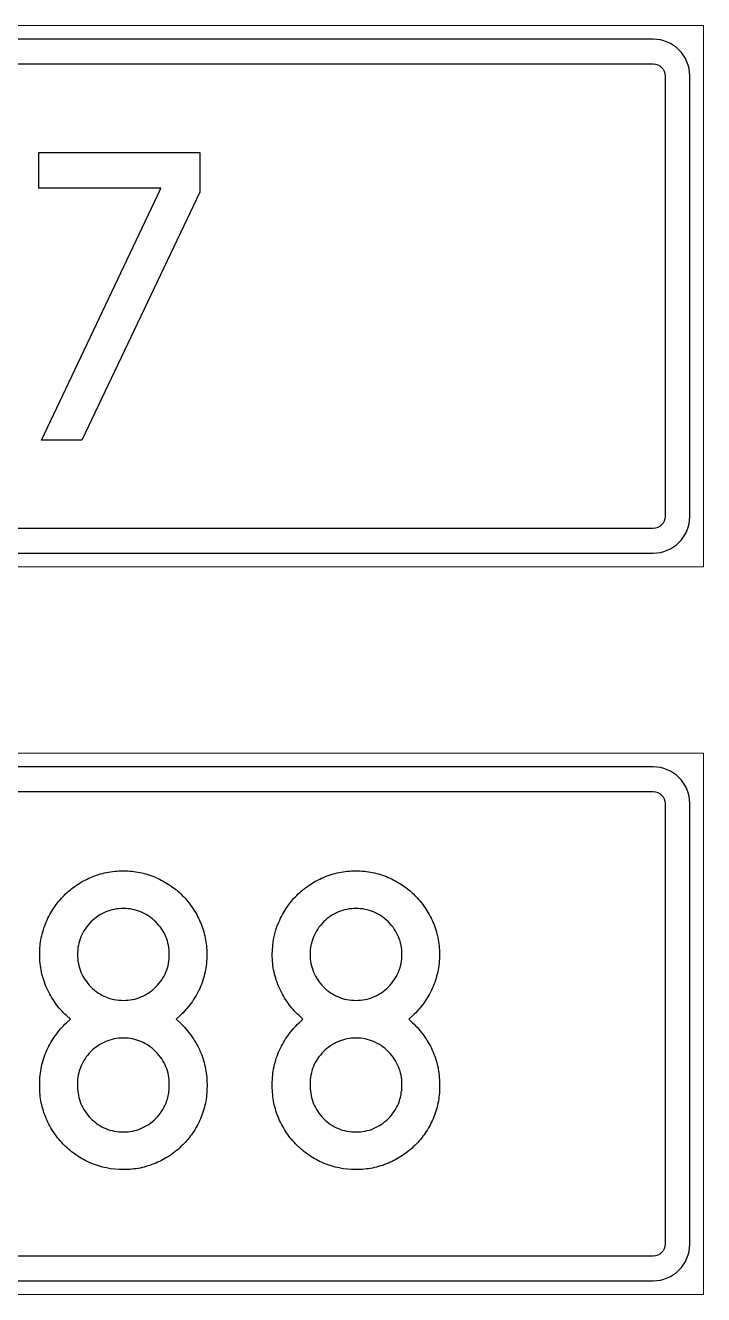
# Model space of a CAD drawing. Header units: millimetres. Extents: x 211.8 to 276.8, y 628.3 to 660.5.
# Drawn here: x 259.55 to 276.76, y 628.32 to 660.55 of the extents above; entities that cross this region are included whole.
import ezdxf

# ---------------------------------------------------------------- set-up
doc = ezdxf.new("R2010")
doc.units = ezdxf.units.MM
doc.header["$MEASUREMENT"] = 0
doc.layers.add('Layer 1', color=7, linetype='Continuous')

msp = doc.modelspace()

# ---------------------------------------------------------------- linework, layer by layer
at = {"layer": 'Layer 1', "lineweight": 9}
for points in [[(211.7613, 660.547), (211.7613, 660.547), (276.7613, 660.547), (276.7613, 660.547), (276.7613, 660.547), (276.7613, 660.547), (276.7613, 646.797), (276.7613, 646.797), (276.7613, 646.797), (276.7613, 646.797), (211.7613, 646.797), (211.7613, 646.797), (211.7613, 646.797), (211.7613, 646.797), (211.7613, 660.547), (211.7613, 660.547)], [(211.7613, 642.0737), (211.7613, 642.0737), (276.7613, 642.0737), (276.7613, 642.0737), (276.7613, 642.0737), (276.7613, 642.0737), (276.7613, 628.3237), (276.7613, 628.3237), (276.7613, 628.3237), (276.7613, 628.3237), (211.7613, 628.3237), (211.7613, 628.3237), (211.7613, 628.3237), (211.7613, 628.3237), (211.7613, 642.0737), (211.7613, 642.0737)]]:
    msp.add_open_spline(points, degree=3, knots=[0, 0, 0, 0, 0.25, 0.25, 0.25, 0.25, 0.5, 0.5, 0.5, 0.5, 0.75, 0.75, 0.75, 0.75, 1, 1, 1, 1], dxfattribs=at)
at = {"layer": 'Layer 1'}
for points, knots in [([(213.0454, 660.1966), (213.0454, 660.1966), (275.4772, 660.1966), (275.4772, 660.1966), (275.4772, 660.1966), (275.7343, 660.1966), (275.9678, 660.0916), (276.1368, 659.9226), (276.1368, 659.9226), (276.3059, 659.7535), (276.4109, 659.52), (276.4109, 659.2629), (276.4109, 659.2629), (276.4109, 659.2629), (276.4109, 648.0811), (276.4109, 648.0811), (276.4109, 648.0811), (276.4109, 647.824), (276.3059, 647.5905), (276.1368, 647.4214), (276.1368, 647.4214), (275.9678, 647.2524), (275.7343, 647.1474), (275.4772, 647.1474), (275.4772, 647.1474), (275.4772, 647.1474), (213.0454, 647.1474), (213.0454, 647.1474), (213.0454, 647.1474), (212.7884, 647.1474), (212.5548, 647.2524), (212.3858, 647.4214), (212.3858, 647.4214), (212.2167, 647.5905), (212.1117, 647.824), (212.1117, 648.0811), (212.1117, 648.0811), (212.1117, 648.0811), (212.1117, 659.2629), (212.1117, 659.2629), (212.1117, 659.2629), (212.1117, 659.52), (212.2167, 659.7535), (212.3858, 659.9226), (212.3858, 659.9226), (212.5548, 660.0916), (212.7884, 660.1966), (213.0454, 660.1966)], [0, 0, 0, 0, 0.0833333, 0.0833333, 0.0833333, 0.0833333, 0.1666667, 0.1666667, 0.1666667, 0.1666667, 0.25, 0.25, 0.25, 0.25, 0.3333333, 0.3333333, 0.3333333, 0.3333333, 0.4166667, 0.4166667, 0.4166667, 0.4166667, 0.5, 0.5, 0.5, 0.5, 0.5833333, 0.5833333, 0.5833333, 0.5833333, 0.6666667, 0.6666667, 0.6666667, 0.6666667, 0.75, 0.75, 0.75, 0.75, 0.8333333, 0.8333333, 0.8333333, 0.8333333, 0.9166667, 0.9166667, 0.9166667, 0.9166667, 1, 1, 1, 1]), ([(275.4772, 659.5716), (275.4772, 659.5716), (213.0454, 659.5716), (213.0454, 659.5716), (213.0454, 659.5716), (212.9609, 659.5716), (212.8838, 659.5367), (212.8276, 659.4806), (212.8276, 659.4806), (212.7716, 659.4246), (212.7367, 659.3474), (212.7367, 659.2629), (212.7367, 659.2629), (212.7367, 659.2629), (212.7367, 648.0811), (212.7367, 648.0811), (212.7367, 648.0811), (212.7367, 647.9966), (212.7716, 647.9194), (212.8276, 647.8633), (212.8276, 647.8633), (212.8838, 647.8072), (212.9609, 647.7724), (213.0454, 647.7724), (213.0454, 647.7724), (213.0454, 647.7724), (275.4772, 647.7724), (275.4772, 647.7724), (275.4772, 647.7724), (275.5617, 647.7724), (275.6388, 647.8072), (275.695, 647.8633), (275.695, 647.8633), (275.751, 647.9194), (275.7859, 647.9966), (275.7859, 648.0811), (275.7859, 648.0811), (275.7859, 648.0811), (275.7859, 659.2629), (275.7859, 659.2629), (275.7859, 659.2629), (275.7859, 659.3474), (275.751, 659.4246), (275.695, 659.4806), (275.695, 659.4806), (275.6388, 659.5367), (275.5617, 659.5716), (275.4772, 659.5716)], [0, 0, 0, 0, 0.0833333, 0.0833333, 0.0833333, 0.0833333, 0.1666667, 0.1666667, 0.1666667, 0.1666667, 0.25, 0.25, 0.25, 0.25, 0.3333333, 0.3333333, 0.3333333, 0.3333333, 0.4166667, 0.4166667, 0.4166667, 0.4166667, 0.5, 0.5, 0.5, 0.5, 0.5833333, 0.5833333, 0.5833333, 0.5833333, 0.6666667, 0.6666667, 0.6666667, 0.6666667, 0.75, 0.75, 0.75, 0.75, 0.8333333, 0.8333333, 0.8333333, 0.8333333, 0.9166667, 0.9166667, 0.9166667, 0.9166667, 1, 1, 1, 1]), ([(262.9005, 656.2323), (262.9005, 656.2323), (259.9607, 650.0204), (259.9607, 650.0204), (259.9607, 650.0204), (259.9607, 650.0204), (260.9792, 650.0204), (260.9792, 650.0204), (260.9792, 650.0204), (260.9792, 650.0204), (263.9728, 656.3131), (263.9728, 656.3131), (263.9728, 656.3131), (263.9728, 656.3131), (263.9728, 657.3236), (263.9728, 657.3236), (263.9728, 657.3236), (263.9728, 657.3236), (259.8886, 657.3236), (259.8886, 657.3236), (259.8886, 657.3236), (259.8886, 657.3236), (259.8886, 656.4105), (259.8886, 656.4105), (259.8886, 656.4105), (259.8886, 656.4105), (262.7877, 656.4105), (262.7877, 656.4105), (262.7877, 656.4105), (262.7877, 656.4105), (262.9848, 656.4104), (262.9848, 656.4104), (262.9848, 656.4104), (262.9848, 656.4104), (262.9005, 656.2323), (262.9005, 656.2323)], [0, 0, 0, 0, 0.1111111, 0.1111111, 0.1111111, 0.1111111, 0.2222222, 0.2222222, 0.2222222, 0.2222222, 0.3333333, 0.3333333, 0.3333333, 0.3333333, 0.4444444, 0.4444444, 0.4444444, 0.4444444, 0.5555556, 0.5555556, 0.5555556, 0.5555556, 0.6666667, 0.6666667, 0.6666667, 0.6666667, 0.7777778, 0.7777778, 0.7777778, 0.7777778, 0.8888889, 0.8888889, 0.8888889, 0.8888889, 1, 1, 1, 1]), ([(213.0454, 641.7233), (213.0454, 641.7233), (275.4772, 641.7233), (275.4772, 641.7233), (275.4772, 641.7233), (275.7343, 641.7233), (275.9678, 641.6183), (276.1368, 641.4492), (276.1368, 641.4492), (276.3059, 641.2802), (276.4109, 641.0467), (276.4109, 640.7896), (276.4109, 640.7896), (276.4109, 640.7896), (276.4109, 629.6078), (276.4109, 629.6078), (276.4109, 629.6078), (276.4109, 629.3507), (276.3059, 629.1172), (276.1368, 628.9481), (276.1368, 628.9481), (275.9678, 628.7791), (275.7343, 628.6741), (275.4772, 628.6741), (275.4772, 628.6741), (275.4772, 628.6741), (213.0454, 628.6741), (213.0454, 628.6741), (213.0454, 628.6741), (212.7884, 628.6741), (212.5548, 628.7791), (212.3858, 628.9481), (212.3858, 628.9481), (212.2167, 629.1172), (212.1117, 629.3507), (212.1117, 629.6078), (212.1117, 629.6078), (212.1117, 629.6078), (212.1117, 640.7896), (212.1117, 640.7896), (212.1117, 640.7896), (212.1117, 641.0467), (212.2167, 641.2802), (212.3858, 641.4492), (212.3858, 641.4492), (212.5548, 641.6183), (212.7884, 641.7233), (213.0454, 641.7233)], [0, 0, 0, 0, 0.0833333, 0.0833333, 0.0833333, 0.0833333, 0.1666667, 0.1666667, 0.1666667, 0.1666667, 0.25, 0.25, 0.25, 0.25, 0.3333333, 0.3333333, 0.3333333, 0.3333333, 0.4166667, 0.4166667, 0.4166667, 0.4166667, 0.5, 0.5, 0.5, 0.5, 0.5833333, 0.5833333, 0.5833333, 0.5833333, 0.6666667, 0.6666667, 0.6666667, 0.6666667, 0.75, 0.75, 0.75, 0.75, 0.8333333, 0.8333333, 0.8333333, 0.8333333, 0.9166667, 0.9166667, 0.9166667, 0.9166667, 1, 1, 1, 1]), ([(275.4772, 641.0983), (275.4772, 641.0983), (213.0454, 641.0983), (213.0454, 641.0983), (213.0454, 641.0983), (212.9609, 641.0983), (212.8838, 641.0634), (212.8276, 641.0074), (212.8276, 641.0074), (212.7716, 640.9512), (212.7367, 640.8741), (212.7367, 640.7896), (212.7367, 640.7896), (212.7367, 640.7896), (212.7367, 629.6078), (212.7367, 629.6078), (212.7367, 629.6078), (212.7367, 629.5232), (212.7716, 629.4461), (212.8276, 629.39), (212.8276, 629.39), (212.8838, 629.334), (212.9609, 629.2991), (213.0454, 629.2991), (213.0454, 629.2991), (213.0454, 629.2991), (275.4772, 629.2991), (275.4772, 629.2991), (275.4772, 629.2991), (275.5617, 629.2991), (275.6388, 629.334), (275.695, 629.39), (275.695, 629.39), (275.751, 629.4461), (275.7859, 629.5232), (275.7859, 629.6078), (275.7859, 629.6078), (275.7859, 629.6078), (275.7859, 640.7896), (275.7859, 640.7896), (275.7859, 640.7896), (275.7859, 640.8741), (275.751, 640.9512), (275.695, 641.0074), (275.695, 641.0074), (275.6388, 641.0634), (275.5617, 641.0983), (275.4772, 641.0983)], [0, 0, 0, 0, 0.0833333, 0.0833333, 0.0833333, 0.0833333, 0.1666667, 0.1666667, 0.1666667, 0.1666667, 0.25, 0.25, 0.25, 0.25, 0.3333333, 0.3333333, 0.3333333, 0.3333333, 0.4166667, 0.4166667, 0.4166667, 0.4166667, 0.5, 0.5, 0.5, 0.5, 0.5833333, 0.5833333, 0.5833333, 0.5833333, 0.6666667, 0.6666667, 0.6666667, 0.6666667, 0.75, 0.75, 0.75, 0.75, 0.8333333, 0.8333333, 0.8333333, 0.8333333, 0.9166667, 0.9166667, 0.9166667, 0.9166667, 1, 1, 1, 1]), ([(262.4568, 639.0421), (262.3214, 639.0696), (262.1803, 639.0836), (262.0337, 639.0836), (262.0337, 639.0836), (261.8861, 639.0836), (261.7441, 639.0695), (261.608, 639.0419), (261.608, 639.0419), (261.4718, 639.0141), (261.3385, 638.972), (261.2091, 638.9162), (261.2091, 638.9162), (261.2091, 638.9162), (261.209, 638.9165), (261.209, 638.9165), (261.209, 638.9165), (261.0805, 638.8608), (260.9593, 638.7943), (260.8455, 638.7175), (260.8455, 638.7175), (260.7327, 638.6412), (260.6282, 638.555), (260.5324, 638.4594), (260.5324, 638.4594), (260.5324, 638.4594), (260.5327, 638.4591), (260.5327, 638.4591), (260.5327, 638.4591), (260.4361, 638.3625), (260.3502, 638.2584), (260.2756, 638.1476), (260.2756, 638.1476), (260.2002, 638.0355), (260.134, 637.9138), (260.0777, 637.7834), (260.0777, 637.7834), (260.0777, 637.7834), (260.0773, 637.7834), (260.0773, 637.7834), (260.0773, 637.7834), (260.0218, 637.6549), (259.98, 637.5222), (259.9523, 637.3856), (259.9523, 637.3856), (259.9248, 637.2499), (259.911, 637.1082), (259.911, 636.9608), (259.911, 636.9608), (259.911, 636.8066), (259.9263, 636.6579), (259.9567, 636.515), (259.9567, 636.515), (259.9873, 636.3714), (260.033, 636.233), (260.0934, 636.1005), (260.0934, 636.1005), (260.0934, 636.1005), (260.0935, 636.1006), (260.0935, 636.1006), (260.0935, 636.1006), (260.1548, 635.9675), (260.2272, 635.8423), (260.3107, 635.7259), (260.3107, 635.7259), (260.3939, 635.6098), (260.4878, 635.5031), (260.5917, 635.4063), (260.5917, 635.4063), (260.5917, 635.4063), (260.6899, 635.3148), (260.6899, 635.3148), (260.6899, 635.3148), (260.6899, 635.3148), (260.5917, 635.2237), (260.5917, 635.2237), (260.5917, 635.2237), (260.4879, 635.1275), (260.3944, 635.0211), (260.3114, 634.9052), (260.3114, 634.9052), (260.2274, 634.7881), (260.1548, 634.6625), (260.0938, 634.5292), (260.0938, 634.5292), (260.0938, 634.5292), (260.094, 634.5291), (260.094, 634.5291), (260.094, 634.5291), (260.033, 634.3949), (259.9871, 634.2556), (259.9567, 634.1122), (259.9567, 634.1122), (259.9263, 633.9691), (259.911, 633.8202), (259.911, 633.666), (259.911, 633.666), (259.911, 633.666), (259.911, 633.6177), (259.911, 633.6177), (259.911, 633.6177), (259.911, 633.4696), (259.9248, 633.3274), (259.9523, 633.1914), (259.9523, 633.1914), (259.98, 633.0546), (260.0218, 632.9218), (260.0773, 632.7936), (260.0773, 632.7936), (260.1326, 632.6657), (260.1988, 632.5448), (260.2753, 632.4312), (260.2753, 632.4312), (260.3512, 632.3186), (260.4369, 632.2143), (260.5322, 632.1186), (260.5322, 632.1186), (260.5322, 632.1186), (260.5327, 632.1181), (260.5327, 632.1181), (260.5327, 632.1181), (260.629, 632.0223), (260.7332, 631.9365), (260.845, 631.8612), (260.845, 631.8612), (260.845, 631.8612), (260.8455, 631.8612), (260.8455, 631.8612), (260.8455, 631.8612), (260.9581, 631.7854), (261.0794, 631.7193), (261.2091, 631.6635), (261.2091, 631.6635), (261.4663, 631.5524), (261.7411, 631.4968), (262.0337, 631.4968), (262.0337, 631.4968), (262.181, 631.4968), (262.3227, 631.5107), (262.4584, 631.538), (262.4584, 631.538), (262.5946, 631.5654), (262.7276, 631.6071), (262.8569, 631.6622), (262.8569, 631.6622), (262.9862, 631.7177), (263.1075, 631.7834), (263.2201, 631.8588), (263.2201, 631.8588), (263.3325, 631.934), (263.4373, 632.0198), (263.5339, 632.1153), (263.5339, 632.1153), (263.5339, 632.1153), (263.5344, 632.1158), (263.5344, 632.1158), (263.5344, 632.1158), (263.6304, 632.2106), (263.7168, 632.3141), (263.7928, 632.4257), (263.7928, 632.4257), (263.8689, 632.5375), (263.935, 632.6578), (263.9908, 632.7862), (263.9908, 632.7862), (264.0466, 632.9143), (264.0886, 633.0466), (264.1164, 633.1828), (264.1164, 633.1828), (264.1439, 633.3184), (264.1578, 633.46), (264.1578, 633.6076), (264.1578, 633.6076), (264.1578, 633.6076), (264.1578, 633.6136), (264.1578, 633.6136), (264.1578, 633.6136), (264.1578, 633.6136), (264.1578, 633.662), (264.1578, 633.662), (264.1578, 633.662), (264.1578, 633.662), (264.1578, 633.6679), (264.1578, 633.6679), (264.1578, 633.6679), (264.1578, 633.6679), (264.1583, 633.6679), (264.1583, 633.6679), (264.1583, 633.6679), (264.1574, 633.8189), (264.1411, 633.9672), (264.1098, 634.1117), (264.1098, 634.1117), (264.0787, 634.2556), (264.0324, 634.3948), (263.9715, 634.5291), (263.9715, 634.5291), (263.9715, 634.5291), (263.9717, 634.5292), (263.9717, 634.5292), (263.9717, 634.5292), (263.9106, 634.6625), (263.838, 634.788), (263.754, 634.9052), (263.754, 634.9052), (263.671, 635.0211), (263.5774, 635.1275), (263.4738, 635.2237), (263.4738, 635.2237), (263.4738, 635.2237), (263.3755, 635.3149), (263.3755, 635.3149), (263.3755, 635.3149), (263.3755, 635.3149), (263.4743, 635.4063), (263.4743, 635.4063), (263.4743, 635.4063), (263.5783, 635.5025), (263.672, 635.6087), (263.7552, 635.7246), (263.7552, 635.7246), (263.838, 635.84), (263.9104, 635.965), (263.972, 636.0996), (263.972, 636.0996), (264.0325, 636.2325), (264.0782, 636.3712), (264.1088, 636.5152), (264.1088, 636.5152), (264.1392, 636.6579), (264.1545, 636.8067), (264.1545, 636.9608), (264.1545, 636.9608), (264.1545, 637.1077), (264.1405, 637.2493), (264.1128, 637.3851), (264.1128, 637.3851), (264.0848, 637.5222), (264.0429, 637.6552), (263.9875, 637.7834), (263.9875, 637.7834), (263.9318, 637.9117), (263.8652, 638.0331), (263.7881, 638.1471), (263.7881, 638.1471), (263.712, 638.2597), (263.626, 638.364), (263.5305, 638.4591), (263.5305, 638.4591), (263.5305, 638.4591), (263.53, 638.4596), (263.53, 638.4596), (263.53, 638.4596), (263.4338, 638.5561), (263.3297, 638.6423), (263.2182, 638.7178), (263.2182, 638.7178), (263.1064, 638.7935), (262.9852, 638.86), (262.8552, 638.9166), (262.8552, 638.9166), (262.8552, 638.9166), (262.8553, 638.9168), (262.8553, 638.9168), (262.8553, 638.9168), (262.7271, 638.9722), (262.5941, 639.0141), (262.4568, 639.0421)], [0, 0, 0, 0, 0.0149254, 0.0149254, 0.0149254, 0.0149254, 0.0298507, 0.0298507, 0.0298507, 0.0298507, 0.0447761, 0.0447761, 0.0447761, 0.0447761, 0.0597015, 0.0597015, 0.0597015, 0.0597015, 0.0746269, 0.0746269, 0.0746269, 0.0746269, 0.0895522, 0.0895522, 0.0895522, 0.0895522, 0.1044776, 0.1044776, 0.1044776, 0.1044776, 0.119403, 0.119403, 0.119403, 0.119403, 0.1343284, 0.1343284, 0.1343284, 0.1343284, 0.1492537, 0.1492537, 0.1492537, 0.1492537, 0.1641791, 0.1641791, 0.1641791, 0.1641791, 0.1791045, 0.1791045, 0.1791045, 0.1791045, 0.1940299, 0.1940299, 0.1940299, 0.1940299, 0.2089552, 0.2089552, 0.2089552, 0.2089552, 0.2238806, 0.2238806, 0.2238806, 0.2238806, 0.238806, 0.238806, 0.238806, 0.238806, 0.2537313, 0.2537313, 0.2537313, 0.2537313, 0.2686567, 0.2686567, 0.2686567, 0.2686567, 0.2835821, 0.2835821, 0.2835821, 0.2835821, 0.2985075, 0.2985075, 0.2985075, 0.2985075, 0.3134328, 0.3134328, 0.3134328, 0.3134328, 0.3283582, 0.3283582, 0.3283582, 0.3283582, 0.3432836, 0.3432836, 0.3432836, 0.3432836, 0.358209, 0.358209, 0.358209, 0.358209, 0.3731343, 0.3731343, 0.3731343, 0.3731343, 0.3880597, 0.3880597, 0.3880597, 0.3880597, 0.4029851, 0.4029851, 0.4029851, 0.4029851, 0.4179104, 0.4179104, 0.4179104, 0.4179104, 0.4328358, 0.4328358, 0.4328358, 0.4328358, 0.4477612, 0.4477612, 0.4477612, 0.4477612, 0.4626866, 0.4626866, 0.4626866, 0.4626866, 0.4776119, 0.4776119, 0.4776119, 0.4776119, 0.4925373, 0.4925373, 0.4925373, 0.4925373, 0.5074627, 0.5074627, 0.5074627, 0.5074627, 0.5223881, 0.5223881, 0.5223881, 0.5223881, 0.5373134, 0.5373134, 0.5373134, 0.5373134, 0.5522388, 0.5522388, 0.5522388, 0.5522388, 0.5671642, 0.5671642, 0.5671642, 0.5671642, 0.5820896, 0.5820896, 0.5820896, 0.5820896, 0.5970149, 0.5970149, 0.5970149, 0.5970149, 0.6119403, 0.6119403, 0.6119403, 0.6119403, 0.6268657, 0.6268657, 0.6268657, 0.6268657, 0.641791, 0.641791, 0.641791, 0.641791, 0.6567164, 0.6567164, 0.6567164, 0.6567164, 0.6716418, 0.6716418, 0.6716418, 0.6716418, 0.6865672, 0.6865672, 0.6865672, 0.6865672, 0.7014925, 0.7014925, 0.7014925, 0.7014925, 0.7164179, 0.7164179, 0.7164179, 0.7164179, 0.7313433, 0.7313433, 0.7313433, 0.7313433, 0.7462687, 0.7462687, 0.7462687, 0.7462687, 0.761194, 0.761194, 0.761194, 0.761194, 0.7761194, 0.7761194, 0.7761194, 0.7761194, 0.7910448, 0.7910448, 0.7910448, 0.7910448, 0.8059701, 0.8059701, 0.8059701, 0.8059701, 0.8208955, 0.8208955, 0.8208955, 0.8208955, 0.8358209, 0.8358209, 0.8358209, 0.8358209, 0.8507463, 0.8507463, 0.8507463, 0.8507463, 0.8656716, 0.8656716, 0.8656716, 0.8656716, 0.880597, 0.880597, 0.880597, 0.880597, 0.8955224, 0.8955224, 0.8955224, 0.8955224, 0.9104478, 0.9104478, 0.9104478, 0.9104478, 0.9253731, 0.9253731, 0.9253731, 0.9253731, 0.9402985, 0.9402985, 0.9402985, 0.9402985, 0.9552239, 0.9552239, 0.9552239, 0.9552239, 0.9701493, 0.9701493, 0.9701493, 0.9701493, 0.9850746, 0.9850746, 0.9850746, 0.9850746, 1, 1, 1, 1]), ([(268.3611, 639.0419), (268.2254, 639.0695), (268.084, 639.0836), (267.937, 639.0836), (267.937, 639.0836), (267.7892, 639.0836), (267.6471, 639.0695), (267.5112, 639.042), (267.5112, 639.042), (267.5112, 639.042), (267.5112, 639.0419), (267.5112, 639.0419), (267.5112, 639.0419), (267.375, 639.0141), (267.2417, 638.972), (267.1124, 638.9162), (267.1124, 638.9162), (267.1124, 638.9162), (267.1123, 638.9165), (267.1123, 638.9165), (267.1123, 638.9165), (266.984, 638.8609), (266.8627, 638.7944), (266.7488, 638.7175), (266.7488, 638.7175), (266.6369, 638.6419), (266.5325, 638.5555), (266.4361, 638.4591), (266.4361, 638.4591), (266.3393, 638.3623), (266.2534, 638.2583), (266.1788, 638.1474), (266.1788, 638.1474), (266.1788, 638.1474), (266.1788, 638.1469), (266.1788, 638.1469), (266.1788, 638.1469), (266.1029, 638.0342), (266.0367, 637.9128), (265.9809, 637.7834), (265.9809, 637.7834), (265.8698, 637.5262), (265.8142, 637.2521), (265.8142, 636.9608), (265.8142, 636.9608), (265.8142, 636.8067), (265.8295, 636.6578), (265.8599, 636.5151), (265.8599, 636.5151), (265.8905, 636.3714), (265.9363, 636.2329), (265.9967, 636.1005), (265.9967, 636.1005), (265.9967, 636.1005), (265.9968, 636.1006), (265.9968, 636.1006), (265.9968, 636.1006), (266.0581, 635.9674), (266.1306, 635.8423), (266.214, 635.7259), (266.214, 635.7259), (266.2972, 635.6098), (266.3909, 635.5031), (266.495, 635.4063), (266.495, 635.4063), (266.495, 635.4063), (266.5932, 635.3148), (266.5932, 635.3148), (266.5932, 635.3148), (266.5932, 635.3148), (266.495, 635.2237), (266.495, 635.2237), (266.495, 635.2237), (266.3914, 635.1276), (266.2978, 635.0212), (266.2148, 634.9053), (266.2148, 634.9053), (266.1308, 634.7882), (266.0582, 634.6626), (265.9971, 634.5292), (265.9971, 634.5292), (265.9971, 634.5292), (265.9973, 634.5291), (265.9973, 634.5291), (265.9973, 634.5291), (265.9363, 634.3949), (265.8903, 634.2556), (265.8599, 634.1121), (265.8599, 634.1121), (265.8295, 633.969), (265.8142, 633.8201), (265.8142, 633.666), (265.8142, 633.666), (265.8142, 633.666), (265.8142, 633.6177), (265.8142, 633.6177), (265.8142, 633.6177), (265.8142, 633.4698), (265.8281, 633.3277), (265.8554, 633.1919), (265.8554, 633.1919), (265.8554, 633.1919), (265.8555, 633.1919), (265.8555, 633.1919), (265.8555, 633.1919), (265.8834, 633.0545), (265.9252, 632.9215), (265.9805, 632.7936), (265.9805, 632.7936), (266.0358, 632.6659), (266.1019, 632.5449), (266.1785, 632.4314), (266.1785, 632.4314), (266.2545, 632.3187), (266.3403, 632.2143), (266.4356, 632.1186), (266.4356, 632.1186), (266.4356, 632.1186), (266.4361, 632.1181), (266.4361, 632.1181), (266.4361, 632.1181), (266.5323, 632.0223), (266.6365, 631.9365), (266.7483, 631.8612), (266.7483, 631.8612), (266.7483, 631.8612), (266.7488, 631.8612), (266.7488, 631.8612), (266.7488, 631.8612), (266.8615, 631.7853), (266.9828, 631.7193), (267.1124, 631.6635), (267.1124, 631.6635), (267.3696, 631.5524), (267.6444, 631.4968), (267.937, 631.4968), (267.937, 631.4968), (268.0844, 631.4968), (268.226, 631.5107), (268.3617, 631.538), (268.3617, 631.538), (268.4979, 631.5654), (268.6309, 631.6071), (268.7601, 631.6622), (268.7601, 631.6622), (268.8894, 631.7177), (269.0108, 631.7834), (269.1234, 631.8588), (269.1234, 631.8588), (269.2358, 631.9341), (269.3406, 632.0197), (269.4371, 632.1153), (269.4371, 632.1153), (269.4371, 632.1153), (269.4376, 632.1158), (269.4376, 632.1158), (269.4376, 632.1158), (269.5336, 632.2106), (269.6199, 632.3141), (269.6959, 632.4257), (269.6959, 632.4257), (269.772, 632.5375), (269.8382, 632.6578), (269.894, 632.7862), (269.894, 632.7862), (269.9499, 632.9143), (269.9918, 633.0466), (270.0196, 633.1828), (270.0196, 633.1828), (270.0472, 633.3184), (270.061, 633.46), (270.061, 633.6076), (270.061, 633.6076), (270.061, 633.6076), (270.061, 633.6136), (270.061, 633.6136), (270.061, 633.6136), (270.061, 633.6136), (270.061, 633.662), (270.061, 633.662), (270.061, 633.662), (270.061, 633.662), (270.061, 633.6679), (270.061, 633.6679), (270.061, 633.6679), (270.061, 633.6679), (270.0615, 633.6679), (270.0615, 633.6679), (270.0615, 633.6679), (270.0607, 633.819), (270.0444, 633.9672), (270.0131, 634.1117), (270.0131, 634.1117), (269.982, 634.2556), (269.9356, 634.3948), (269.8747, 634.5291), (269.8747, 634.5291), (269.8747, 634.5291), (269.8749, 634.5292), (269.8749, 634.5292), (269.8749, 634.5292), (269.8139, 634.6625), (269.7413, 634.7881), (269.6573, 634.9052), (269.6573, 634.9052), (269.5743, 635.0211), (269.4808, 635.1275), (269.377, 635.2237), (269.377, 635.2237), (269.377, 635.2237), (269.2783, 635.3151), (269.2783, 635.3151), (269.2783, 635.3151), (269.2783, 635.3151), (269.3775, 635.4068), (269.3775, 635.4068), (269.3775, 635.4068), (269.4823, 635.5037), (269.5761, 635.6098), (269.6585, 635.7246), (269.6585, 635.7246), (269.7413, 635.84), (269.8137, 635.965), (269.8752, 636.0996), (269.8752, 636.0996), (269.9357, 636.2324), (269.9815, 636.3711), (270.012, 636.515), (270.012, 636.515), (270.0424, 636.6579), (270.0577, 636.8066), (270.0577, 636.9608), (270.0577, 636.9608), (270.0577, 637.1078), (270.0437, 637.2493), (270.0161, 637.3851), (270.0161, 637.3851), (269.9881, 637.522), (269.9463, 637.6549), (269.891, 637.783), (269.891, 637.783), (269.891, 637.783), (269.8908, 637.7829), (269.8908, 637.7829), (269.8908, 637.7829), (269.8347, 637.912), (269.7682, 638.0336), (269.6915, 638.147), (269.6915, 638.147), (269.6153, 638.2597), (269.5292, 638.364), (269.4338, 638.4591), (269.4338, 638.4591), (269.4338, 638.4591), (269.4333, 638.4596), (269.4333, 638.4596), (269.4333, 638.4596), (269.3371, 638.5561), (269.233, 638.6423), (269.1215, 638.7178), (269.1215, 638.7178), (269.0097, 638.7935), (268.8884, 638.86), (268.7584, 638.9166), (268.7584, 638.9166), (268.7584, 638.9166), (268.7585, 638.9168), (268.7585, 638.9168), (268.7585, 638.9168), (268.6307, 638.972), (268.4979, 639.0139), (268.3611, 639.0419)], [0, 0, 0, 0, 0.0147059, 0.0147059, 0.0147059, 0.0147059, 0.0294118, 0.0294118, 0.0294118, 0.0294118, 0.0441176, 0.0441176, 0.0441176, 0.0441176, 0.0588235, 0.0588235, 0.0588235, 0.0588235, 0.0735294, 0.0735294, 0.0735294, 0.0735294, 0.0882353, 0.0882353, 0.0882353, 0.0882353, 0.1029412, 0.1029412, 0.1029412, 0.1029412, 0.1176471, 0.1176471, 0.1176471, 0.1176471, 0.1323529, 0.1323529, 0.1323529, 0.1323529, 0.1470588, 0.1470588, 0.1470588, 0.1470588, 0.1617647, 0.1617647, 0.1617647, 0.1617647, 0.1764706, 0.1764706, 0.1764706, 0.1764706, 0.1911765, 0.1911765, 0.1911765, 0.1911765, 0.2058824, 0.2058824, 0.2058824, 0.2058824, 0.2205882, 0.2205882, 0.2205882, 0.2205882, 0.2352941, 0.2352941, 0.2352941, 0.2352941, 0.25, 0.25, 0.25, 0.25, 0.2647059, 0.2647059, 0.2647059, 0.2647059, 0.2794118, 0.2794118, 0.2794118, 0.2794118, 0.2941176, 0.2941176, 0.2941176, 0.2941176, 0.3088235, 0.3088235, 0.3088235, 0.3088235, 0.3235294, 0.3235294, 0.3235294, 0.3235294, 0.3382353, 0.3382353, 0.3382353, 0.3382353, 0.3529412, 0.3529412, 0.3529412, 0.3529412, 0.3676471, 0.3676471, 0.3676471, 0.3676471, 0.3823529, 0.3823529, 0.3823529, 0.3823529, 0.3970588, 0.3970588, 0.3970588, 0.3970588, 0.4117647, 0.4117647, 0.4117647, 0.4117647, 0.4264706, 0.4264706, 0.4264706, 0.4264706, 0.4411765, 0.4411765, 0.4411765, 0.4411765, 0.4558824, 0.4558824, 0.4558824, 0.4558824, 0.4705882, 0.4705882, 0.4705882, 0.4705882, 0.4852941, 0.4852941, 0.4852941, 0.4852941, 0.5, 0.5, 0.5, 0.5, 0.5147059, 0.5147059, 0.5147059, 0.5147059, 0.5294118, 0.5294118, 0.5294118, 0.5294118, 0.5441176, 0.5441176, 0.5441176, 0.5441176, 0.5588235, 0.5588235, 0.5588235, 0.5588235, 0.5735294, 0.5735294, 0.5735294, 0.5735294, 0.5882353, 0.5882353, 0.5882353, 0.5882353, 0.6029412, 0.6029412, 0.6029412, 0.6029412, 0.6176471, 0.6176471, 0.6176471, 0.6176471, 0.6323529, 0.6323529, 0.6323529, 0.6323529, 0.6470588, 0.6470588, 0.6470588, 0.6470588, 0.6617647, 0.6617647, 0.6617647, 0.6617647, 0.6764706, 0.6764706, 0.6764706, 0.6764706, 0.6911765, 0.6911765, 0.6911765, 0.6911765, 0.7058824, 0.7058824, 0.7058824, 0.7058824, 0.7205882, 0.7205882, 0.7205882, 0.7205882, 0.7352941, 0.7352941, 0.7352941, 0.7352941, 0.75, 0.75, 0.75, 0.75, 0.7647059, 0.7647059, 0.7647059, 0.7647059, 0.7794118, 0.7794118, 0.7794118, 0.7794118, 0.7941176, 0.7941176, 0.7941176, 0.7941176, 0.8088235, 0.8088235, 0.8088235, 0.8088235, 0.8235294, 0.8235294, 0.8235294, 0.8235294, 0.8382353, 0.8382353, 0.8382353, 0.8382353, 0.8529412, 0.8529412, 0.8529412, 0.8529412, 0.8676471, 0.8676471, 0.8676471, 0.8676471, 0.8823529, 0.8823529, 0.8823529, 0.8823529, 0.8970588, 0.8970588, 0.8970588, 0.8970588, 0.9117647, 0.9117647, 0.9117647, 0.9117647, 0.9264706, 0.9264706, 0.9264706, 0.9264706, 0.9411765, 0.9411765, 0.9411765, 0.9411765, 0.9558824, 0.9558824, 0.9558824, 0.9558824, 0.9705882, 0.9705882, 0.9705882, 0.9705882, 0.9852941, 0.9852941, 0.9852941, 0.9852941, 1, 1, 1, 1]), ([(261.5883, 638.0405), (261.7264, 638.0979), (261.8756, 638.1268), (262.0357, 638.1268), (262.0357, 638.1268), (262.1948, 638.1268), (262.3435, 638.098), (262.4818, 638.0405), (262.4818, 638.0405), (262.6194, 637.9834), (262.7452, 637.8978), (262.8589, 637.7845), (262.8589, 637.7845), (262.8589, 637.7845), (262.8594, 637.784), (262.8594, 637.784), (262.8594, 637.784), (262.9727, 637.6704), (263.0582, 637.5447), (263.1154, 637.4072), (263.1154, 637.4072), (263.1728, 637.2691), (263.2017, 637.1201), (263.2017, 636.9608), (263.2017, 636.9608), (263.2017, 636.8008), (263.1729, 636.6514), (263.1155, 636.5132), (263.1155, 636.5132), (263.0583, 636.3755), (262.9725, 636.2497), (262.8589, 636.1364), (262.8589, 636.1364), (262.7453, 636.0231), (262.6194, 635.9378), (262.4821, 635.8809), (262.4821, 635.8809), (262.3439, 635.8235), (262.1948, 635.7948), (262.0357, 635.7948), (262.0357, 635.7948), (261.8756, 635.7948), (261.7264, 635.8235), (261.5883, 635.8808), (261.5883, 635.8808), (261.5883, 635.8808), (261.5884, 635.881), (261.5884, 635.881), (261.5884, 635.881), (261.4505, 635.9382), (261.3253, 636.0233), (261.2124, 636.1364), (261.2124, 636.1364), (261.2124, 636.1364), (261.2119, 636.1369), (261.2119, 636.1369), (261.2119, 636.1369), (261.0989, 636.2499), (261.0138, 636.3757), (260.9569, 636.5136), (260.9569, 636.5136), (260.8997, 636.6519), (260.8711, 636.8013), (260.8711, 636.9608), (260.8711, 636.9608), (260.8711, 637.1198), (260.8997, 637.2685), (260.9569, 637.4067), (260.9569, 637.4067), (261.0139, 637.5446), (261.099, 637.6704), (261.2119, 637.784), (261.2119, 637.784), (261.3252, 637.8976), (261.4507, 637.9833), (261.5883, 638.0405)], [0, 0, 0, 0, 0.0526316, 0.0526316, 0.0526316, 0.0526316, 0.1052632, 0.1052632, 0.1052632, 0.1052632, 0.1578947, 0.1578947, 0.1578947, 0.1578947, 0.2105263, 0.2105263, 0.2105263, 0.2105263, 0.2631579, 0.2631579, 0.2631579, 0.2631579, 0.3157895, 0.3157895, 0.3157895, 0.3157895, 0.3684211, 0.3684211, 0.3684211, 0.3684211, 0.4210526, 0.4210526, 0.4210526, 0.4210526, 0.4736842, 0.4736842, 0.4736842, 0.4736842, 0.5263158, 0.5263158, 0.5263158, 0.5263158, 0.5789474, 0.5789474, 0.5789474, 0.5789474, 0.6315789, 0.6315789, 0.6315789, 0.6315789, 0.6842105, 0.6842105, 0.6842105, 0.6842105, 0.7368421, 0.7368421, 0.7368421, 0.7368421, 0.7894737, 0.7894737, 0.7894737, 0.7894737, 0.8421053, 0.8421053, 0.8421053, 0.8421053, 0.8947368, 0.8947368, 0.8947368, 0.8947368, 0.9473684, 0.9473684, 0.9473684, 0.9473684, 1, 1, 1, 1]), ([(267.4916, 638.0405), (267.6297, 638.0979), (267.7789, 638.1268), (267.939, 638.1268), (267.939, 638.1268), (268.0979, 638.1268), (268.2468, 638.098), (268.3851, 638.0405), (268.3851, 638.0405), (268.5226, 637.9833), (268.6486, 637.8978), (268.7622, 637.7845), (268.7622, 637.7845), (268.7622, 637.7845), (268.7627, 637.784), (268.7627, 637.784), (268.7627, 637.784), (268.876, 637.6704), (268.9615, 637.5447), (269.0187, 637.4072), (269.0187, 637.4072), (269.0761, 637.2691), (269.105, 637.1201), (269.105, 636.9608), (269.105, 636.9608), (269.105, 636.8008), (269.0762, 636.6514), (269.0188, 636.5132), (269.0188, 636.5132), (268.9616, 636.3755), (268.8758, 636.2497), (268.7622, 636.1364), (268.7622, 636.1364), (268.6486, 636.0231), (268.5227, 635.9378), (268.3854, 635.8809), (268.3854, 635.8809), (268.2471, 635.8236), (268.0982, 635.7948), (267.939, 635.7948), (267.939, 635.7948), (267.7789, 635.7948), (267.6297, 635.8235), (267.4916, 635.8808), (267.4916, 635.8808), (267.3543, 635.9377), (267.2289, 636.0229), (267.1158, 636.1364), (267.1158, 636.1364), (267.1158, 636.1364), (267.1153, 636.1369), (267.1153, 636.1369), (267.1153, 636.1369), (267.0024, 636.2498), (266.9172, 636.3756), (266.8602, 636.5136), (266.8602, 636.5136), (266.8029, 636.6519), (266.7743, 636.8013), (266.7743, 636.9608), (266.7743, 636.9608), (266.7743, 637.1201), (266.8029, 637.2691), (266.8602, 637.4072), (266.8602, 637.4072), (266.8602, 637.4072), (266.8604, 637.4071), (266.8604, 637.4071), (266.8604, 637.4071), (266.9174, 637.5449), (267.0025, 637.6705), (267.1153, 637.784), (267.1153, 637.784), (267.2284, 637.8976), (267.354, 637.9832), (267.4916, 638.0405)], [0, 0, 0, 0, 0.0526316, 0.0526316, 0.0526316, 0.0526316, 0.1052632, 0.1052632, 0.1052632, 0.1052632, 0.1578947, 0.1578947, 0.1578947, 0.1578947, 0.2105263, 0.2105263, 0.2105263, 0.2105263, 0.2631579, 0.2631579, 0.2631579, 0.2631579, 0.3157895, 0.3157895, 0.3157895, 0.3157895, 0.3684211, 0.3684211, 0.3684211, 0.3684211, 0.4210526, 0.4210526, 0.4210526, 0.4210526, 0.4736842, 0.4736842, 0.4736842, 0.4736842, 0.5263158, 0.5263158, 0.5263158, 0.5263158, 0.5789474, 0.5789474, 0.5789474, 0.5789474, 0.6315789, 0.6315789, 0.6315789, 0.6315789, 0.6842105, 0.6842105, 0.6842105, 0.6842105, 0.7368421, 0.7368421, 0.7368421, 0.7368421, 0.7894737, 0.7894737, 0.7894737, 0.7894737, 0.8421053, 0.8421053, 0.8421053, 0.8421053, 0.8947368, 0.8947368, 0.8947368, 0.8947368, 0.9473684, 0.9473684, 0.9473684, 0.9473684, 1, 1, 1, 1]), ([(260.8736, 633.6053), (260.8736, 633.6053), (260.8695, 633.6537), (260.8695, 633.6537), (260.8695, 633.6537), (260.8695, 633.6537), (260.869, 633.664), (260.869, 633.664), (260.869, 633.664), (260.869, 633.8249), (260.8978, 633.975), (260.9552, 634.1143), (260.9552, 634.1143), (261.0124, 634.2531), (261.0978, 634.3796), (261.2106, 634.4932), (261.2106, 634.4932), (261.3242, 634.6072), (261.45, 634.6928), (261.5879, 634.7499), (261.5879, 634.7499), (261.7263, 634.8073), (261.8759, 634.8359), (262.0357, 634.8359), (262.0357, 634.8359), (262.1946, 634.8359), (262.3438, 634.8067), (262.4827, 634.7482), (262.4827, 634.7482), (262.6205, 634.6902), (262.7465, 634.6037), (262.8599, 634.4888), (262.8599, 634.4888), (262.9728, 634.3743), (263.0583, 634.2476), (263.1154, 634.1091), (263.1154, 634.1091), (263.1729, 633.9701), (263.2017, 633.821), (263.2017, 633.662), (263.2017, 633.662), (263.2017, 633.662), (263.2017, 633.6156), (263.2017, 633.6156), (263.2017, 633.6156), (263.2017, 633.6156), (263.2017, 633.4906), (263.2017, 633.4906), (263.2017, 633.4906), (263.2017, 633.4906), (263.1901, 633.4906), (263.1901, 633.4906), (263.1901, 633.4906), (263.1798, 633.3783), (263.154, 633.2718), (263.1128, 633.1713), (263.1128, 633.1713), (263.0564, 633.0341), (262.9714, 632.9087), (262.8581, 632.7957), (262.8581, 632.7957), (262.8581, 632.7957), (262.8576, 632.7952), (262.8576, 632.7952), (262.8576, 632.7952), (262.7445, 632.6819), (262.6191, 632.5966), (262.482, 632.5397), (262.482, 632.5397), (262.3439, 632.4823), (262.1949, 632.4535), (262.0357, 632.4535), (262.0357, 632.4535), (261.8756, 632.4535), (261.7264, 632.4822), (261.5883, 632.5395), (261.5883, 632.5395), (261.4509, 632.5965), (261.3256, 632.6817), (261.2124, 632.7952), (261.2124, 632.7952), (261.2124, 632.7952), (261.2119, 632.7957), (261.2119, 632.7957), (261.2119, 632.7957), (261.0989, 632.9087), (261.0141, 633.0341), (260.9574, 633.1713), (260.9574, 633.1713), (260.9021, 633.3053), (260.8742, 633.4502), (260.8736, 633.6053)], [0, 0, 0, 0, 0.0434783, 0.0434783, 0.0434783, 0.0434783, 0.0869565, 0.0869565, 0.0869565, 0.0869565, 0.1304348, 0.1304348, 0.1304348, 0.1304348, 0.173913, 0.173913, 0.173913, 0.173913, 0.2173913, 0.2173913, 0.2173913, 0.2173913, 0.2608696, 0.2608696, 0.2608696, 0.2608696, 0.3043478, 0.3043478, 0.3043478, 0.3043478, 0.3478261, 0.3478261, 0.3478261, 0.3478261, 0.3913043, 0.3913043, 0.3913043, 0.3913043, 0.4347826, 0.4347826, 0.4347826, 0.4347826, 0.4782609, 0.4782609, 0.4782609, 0.4782609, 0.5217391, 0.5217391, 0.5217391, 0.5217391, 0.5652174, 0.5652174, 0.5652174, 0.5652174, 0.6086957, 0.6086957, 0.6086957, 0.6086957, 0.6521739, 0.6521739, 0.6521739, 0.6521739, 0.6956522, 0.6956522, 0.6956522, 0.6956522, 0.7391304, 0.7391304, 0.7391304, 0.7391304, 0.7826087, 0.7826087, 0.7826087, 0.7826087, 0.826087, 0.826087, 0.826087, 0.826087, 0.8695652, 0.8695652, 0.8695652, 0.8695652, 0.9130435, 0.9130435, 0.9130435, 0.9130435, 0.9565217, 0.9565217, 0.9565217, 0.9565217, 1, 1, 1, 1]), ([(266.7768, 633.6053), (266.7768, 633.6053), (266.7727, 633.6537), (266.7727, 633.6537), (266.7727, 633.6537), (266.7727, 633.6537), (266.7722, 633.664), (266.7722, 633.664), (266.7722, 633.664), (266.7722, 633.825), (266.8012, 633.9751), (266.8585, 634.1143), (266.8585, 634.1143), (266.9157, 634.2531), (267.0009, 634.3796), (267.1139, 634.4932), (267.1139, 634.4932), (267.2275, 634.6072), (267.3533, 634.6928), (267.4912, 634.7499), (267.4912, 634.7499), (267.6296, 634.8073), (267.7792, 634.8359), (267.939, 634.8359), (267.939, 634.8359), (268.0978, 634.8359), (268.2471, 634.8067), (268.386, 634.7482), (268.386, 634.7482), (268.5238, 634.6902), (268.6498, 634.6037), (268.7632, 634.4888), (268.7632, 634.4888), (268.8761, 634.3743), (268.9616, 634.2476), (269.0187, 634.1091), (269.0187, 634.1091), (269.0762, 633.9701), (269.105, 633.821), (269.105, 633.662), (269.105, 633.662), (269.105, 633.662), (269.105, 633.6156), (269.105, 633.6156), (269.105, 633.6156), (269.105, 633.6156), (269.105, 633.4906), (269.105, 633.4906), (269.105, 633.4906), (269.105, 633.4906), (269.0934, 633.4906), (269.0934, 633.4906), (269.0934, 633.4906), (269.0832, 633.3783), (269.0573, 633.2718), (269.016, 633.1713), (269.016, 633.1713), (268.9597, 633.0341), (268.8747, 632.9087), (268.7613, 632.7957), (268.7613, 632.7957), (268.7613, 632.7957), (268.7608, 632.7952), (268.7608, 632.7952), (268.7608, 632.7952), (268.6478, 632.6819), (268.5223, 632.5966), (268.3853, 632.5397), (268.3853, 632.5397), (268.2472, 632.4823), (268.0982, 632.4535), (267.939, 632.4535), (267.939, 632.4535), (267.7789, 632.4535), (267.6297, 632.4822), (267.4916, 632.5395), (267.4916, 632.5395), (267.3543, 632.5965), (267.2289, 632.6817), (267.1158, 632.7952), (267.1158, 632.7952), (267.1158, 632.7952), (267.1153, 632.7957), (267.1153, 632.7957), (267.1153, 632.7957), (267.0024, 632.9086), (266.9173, 633.0341), (266.8606, 633.1713), (266.8606, 633.1713), (266.8053, 633.3053), (266.7774, 633.4502), (266.7768, 633.6053)], [0, 0, 0, 0, 0.0434783, 0.0434783, 0.0434783, 0.0434783, 0.0869565, 0.0869565, 0.0869565, 0.0869565, 0.1304348, 0.1304348, 0.1304348, 0.1304348, 0.173913, 0.173913, 0.173913, 0.173913, 0.2173913, 0.2173913, 0.2173913, 0.2173913, 0.2608696, 0.2608696, 0.2608696, 0.2608696, 0.3043478, 0.3043478, 0.3043478, 0.3043478, 0.3478261, 0.3478261, 0.3478261, 0.3478261, 0.3913043, 0.3913043, 0.3913043, 0.3913043, 0.4347826, 0.4347826, 0.4347826, 0.4347826, 0.4782609, 0.4782609, 0.4782609, 0.4782609, 0.5217391, 0.5217391, 0.5217391, 0.5217391, 0.5652174, 0.5652174, 0.5652174, 0.5652174, 0.6086957, 0.6086957, 0.6086957, 0.6086957, 0.6521739, 0.6521739, 0.6521739, 0.6521739, 0.6956522, 0.6956522, 0.6956522, 0.6956522, 0.7391304, 0.7391304, 0.7391304, 0.7391304, 0.7826087, 0.7826087, 0.7826087, 0.7826087, 0.826087, 0.826087, 0.826087, 0.826087, 0.8695652, 0.8695652, 0.8695652, 0.8695652, 0.9130435, 0.9130435, 0.9130435, 0.9130435, 0.9565217, 0.9565217, 0.9565217, 0.9565217, 1, 1, 1, 1])]:
    msp.add_open_spline(points, degree=3, knots=knots, dxfattribs=at)

doc.saveas('drawing.dxf')
